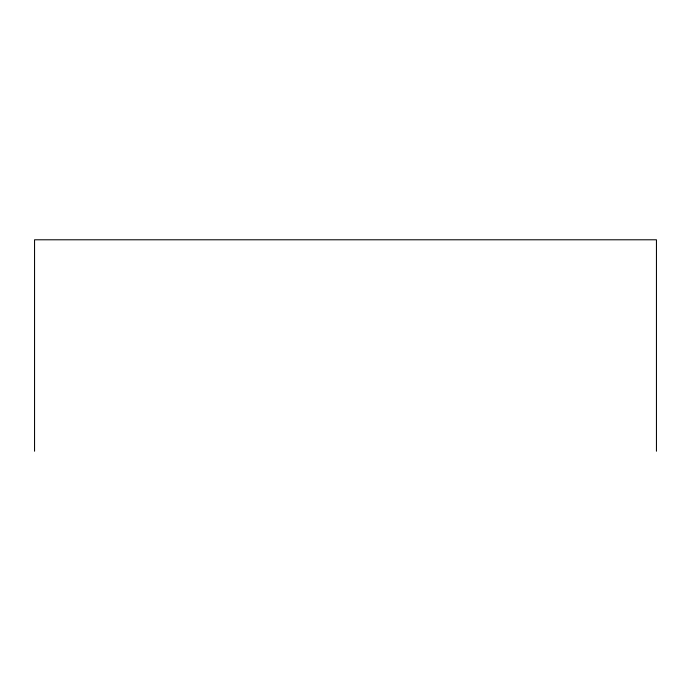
<?xml version="1.0" encoding="UTF-8"?>
<svg xmlns="http://www.w3.org/2000/svg" width="691" height="691" viewBox="0 0 691 691"><rect width="100%" height="100%" fill="white"/><g stroke="black" fill="none" stroke-linecap="round" stroke-linejoin="round"><path stroke-width="1.04" d="M656.45 451.214L656.45 239.786L34.55 239.786L34.55 451.214"/></g></svg>
